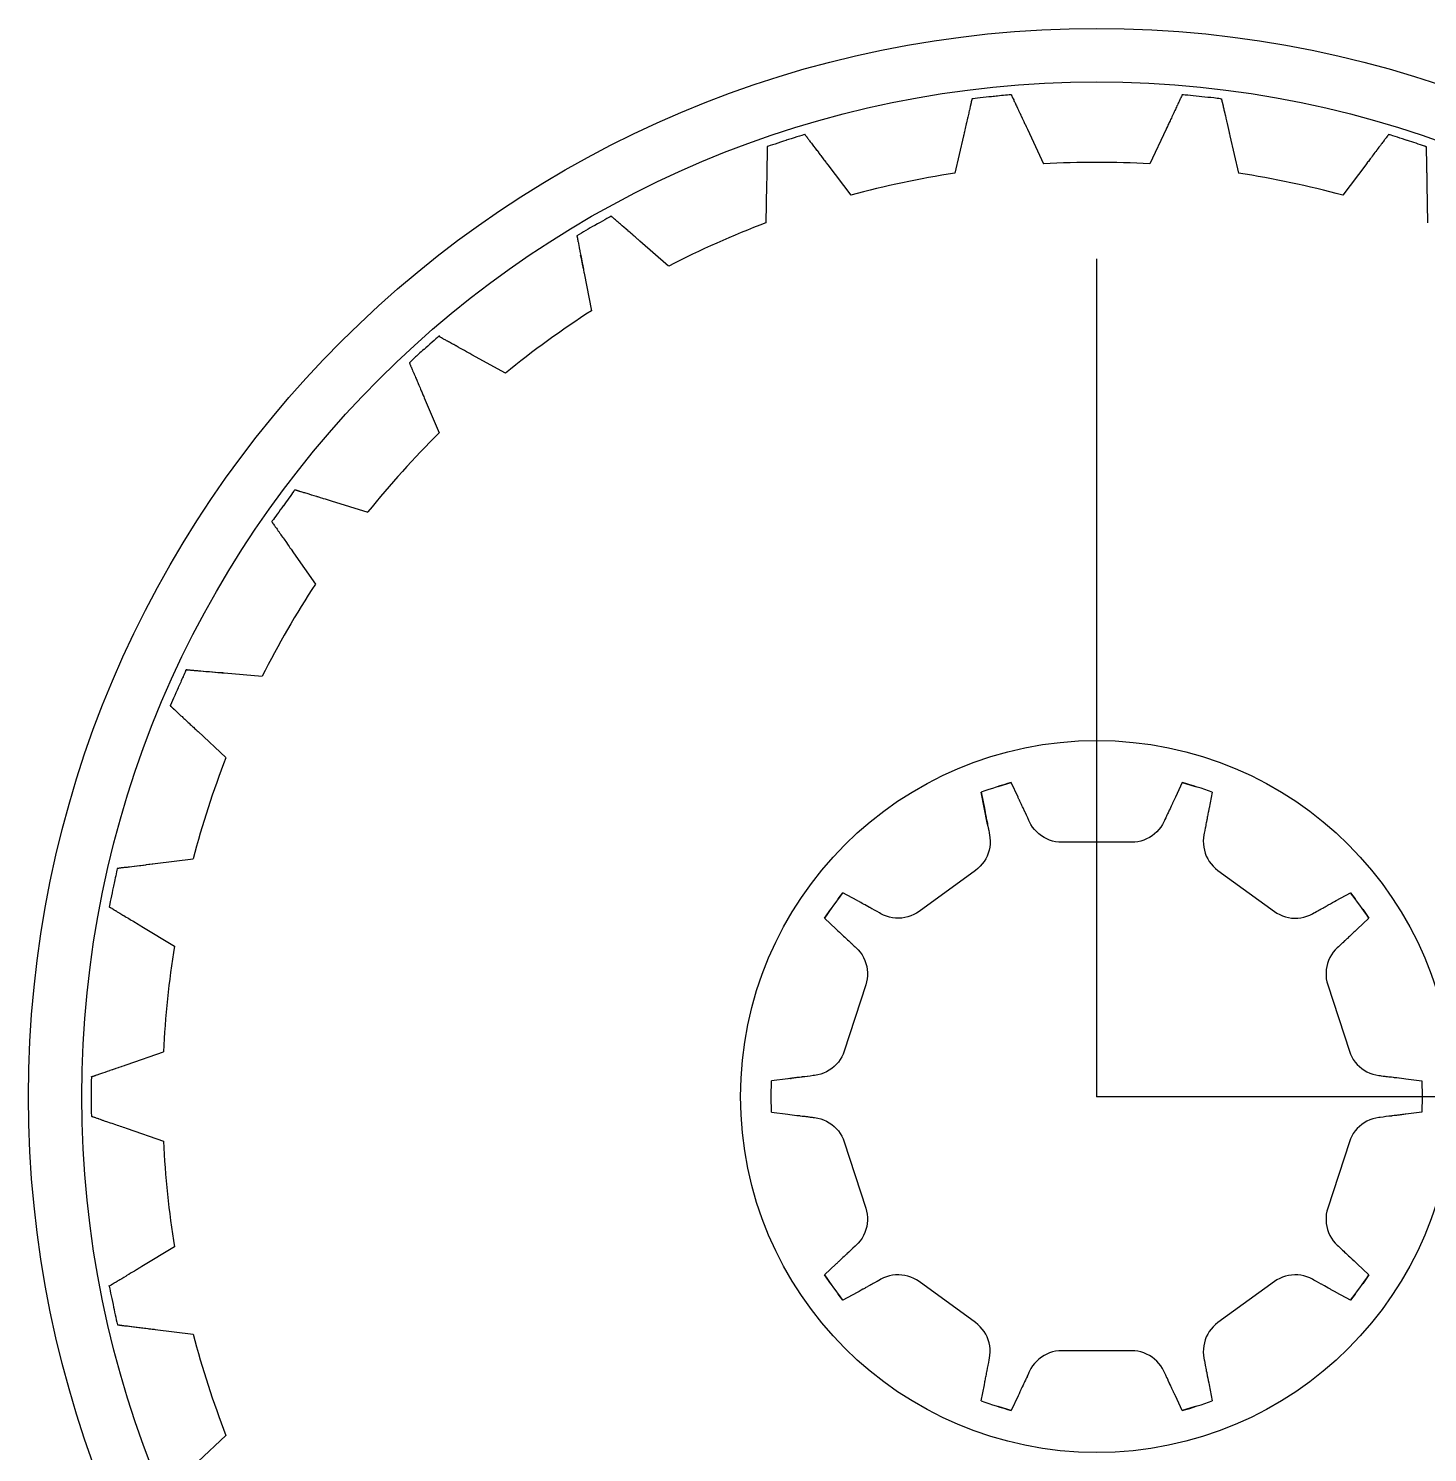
# Model space of a CAD drawing. Header units: millimetres. Extents: x -15 to 15, y -15 to 15.
# Drawn here: x -15 to 4.64, y -5 to 15 of the extents above; entities that cross this region are included whole.
import ezdxf

# ---------------------------------------------------------------- set-up
doc = ezdxf.new("R2010")
doc.units = ezdxf.units.MM
doc.header["$PDSIZE"] = -1

msp = doc.modelspace()

# ---------------------------------------------------------------- linework, layer by layer
at = {"color": 7, "linetype": 'Continuous', "lineweight": 25}
for p, q in [((1.739, 14.012), (1.751, 14.011)), ((-1.806, 13.776), (-1.806, 13.776)), ((4.616, 13.344), (4.626, 13.341)), ((-11.258, 8.522), (-11.265, 8.514)), ((-12.789, 5.984), (-12.784, 5.995)), ((-12.27, 5.95), (-12.294, 5.952)), ((-1.382, 4.355), (-1.2, 4.41)), ((1.2, 4.41), (1.382, 4.355)), ((-1.533, 3.819), (-1.621, 4.273)), ((-3.63, 2.774), (-3.563, 2.862)), ((3.563, 2.862), (3.63, 2.774)), ((-3.823, 2.504), (-3.735, 2.632)), ((3.735, 2.632), (3.823, 2.504)), ((-4.299, 0.254), (-4.29, 0.255)), ((-14.093, -0.286), (-14.09, -0.286)), ((-3.735, -2.632), (-3.823, -2.504)), ((3.823, -2.504), (3.735, -2.632)), ((-3.563, -2.862), (-3.63, -2.774)), ((3.63, -2.774), (3.563, -2.862)), ((-1.2, -4.41), (-1.382, -4.355)), ((1.382, -4.355), (1.2, -4.41))]:
    msp.add_line(p, q, dxfattribs=at)
at = {"color": 7, "linetype": 'Continuous'}
for q in [(0, 11.765), (5.882, 0)]:
    msp.add_line((0, 0), q, dxfattribs=at)
at = {"color": 7, "linetype": 'Continuous', "lineweight": 25, "flags": 128}
for points in [[(-1.751, 14.011), (-1.751, 14.011), (-1.752, 14.009), (-1.752, 14.009), (-1.753, 14.005), (-1.753, 14.004), (-1.754, 13.998), (-1.755, 13.995), (-1.757, 13.988), (-1.757, 13.984), (-1.758, 13.983), (-1.761, 13.97), (-1.761, 13.967), (-1.765, 13.953), (-1.766, 13.948), (-1.769, 13.934), (-1.771, 13.926), (-1.774, 13.912), (-1.775, 13.909), (-1.777, 13.901), (-1.781, 13.883), (-1.783, 13.873), (-1.788, 13.854), (-1.79, 13.843), (-1.795, 13.823), (-1.798, 13.81), (-1.802, 13.791), (-1.806, 13.775), (-1.811, 13.754), (-1.814, 13.739), (-1.819, 13.716), (-1.823, 13.7), (-1.828, 13.677), (-1.832, 13.66), (-1.838, 13.637), (-1.842, 13.619), (-1.848, 13.594), (-1.852, 13.577), (-1.858, 13.55), (-1.861, 13.534), (-1.868, 13.507), (-1.871, 13.491), (-1.992, 12.968)], [(-1.2, 14.069), (-1.2, 14.069), (-1.2, 14.069), (-1.199, 14.067), (-1.199, 14.067), (-1.198, 14.065), (-1.197, 14.062), (-1.195, 14.059), (-1.193, 14.054), (-1.191, 14.05), (-1.188, 14.042), (-1.186, 14.039), (-1.181, 14.028), (-1.18, 14.025), (-1.175, 14.015), (-1.173, 14.011), (-1.166, 13.997), (-1.163, 13.99), (-1.157, 13.976), (-1.152, 13.967), (-1.146, 13.954), (-1.14, 13.941), (-1.134, 13.928), (-1.127, 13.912), (-1.113, 13.883), (-1.099, 13.852), (-1.098, 13.85), (-1.083, 13.819), (-1.082, 13.816), (-1.067, 13.784), (-1.065, 13.78), (-1.061, 13.771), (-1.048, 13.742), (-1.043, 13.733), (-1.03, 13.704), (-1.025, 13.695), (-1.012, 13.665), (-1.007, 13.655), (-0.993, 13.625), (-0.988, 13.614), (-0.974, 13.585), (-0.748, 13.099)], [(1.2, 14.069), (1.2, 14.069), (1.199, 14.068), (1.199, 14.067), (1.197, 14.063), (1.197, 14.062), (1.194, 14.057), (1.193, 14.054), (1.19, 14.047), (1.189, 14.044), (1.188, 14.043), (1.182, 14.031), (1.181, 14.028), (1.175, 14.015), (1.173, 14.01), (1.167, 13.997), (1.163, 13.99), (1.157, 13.976), (1.156, 13.974), (1.152, 13.967), (1.144, 13.949), (1.14, 13.941), (1.132, 13.923), (1.127, 13.913), (1.119, 13.894), (1.113, 13.882), (1.105, 13.864), (1.098, 13.85), (1.089, 13.83), (1.082, 13.815), (1.072, 13.795), (1.065, 13.78), (1.055, 13.758), (1.048, 13.742), (1.038, 13.721), (1.03, 13.704), (1.019, 13.681), (1.012, 13.665), (1, 13.64), (0.993, 13.625), (0.981, 13.6), (0.974, 13.585), (0.748, 13.099)], [(1.751, 14.011), (1.751, 14.011), (1.751, 14.011), (1.752, 14.009), (1.752, 14.009), (1.752, 14.006), (1.753, 14.004), (1.754, 14), (1.755, 13.995), (1.756, 13.991), (1.758, 13.983), (1.759, 13.979), (1.761, 13.967), (1.762, 13.964), (1.765, 13.953), (1.766, 13.948), (1.769, 13.934), (1.771, 13.926), (1.774, 13.912), (1.777, 13.901), (1.78, 13.887), (1.783, 13.873), (1.786, 13.859), (1.79, 13.843), (1.797, 13.811), (1.805, 13.778), (1.806, 13.776), (1.813, 13.742), (1.814, 13.739), (1.822, 13.704), (1.823, 13.7), (1.825, 13.69), (1.832, 13.66), (1.835, 13.65), (1.842, 13.619), (1.844, 13.609), (1.852, 13.577), (1.854, 13.566), (1.861, 13.534), (1.864, 13.522), (1.871, 13.491), (1.992, 12.968)], [(-4.099, 13.512), (-4.099, 13.512), (-4.099, 13.512), (-4.098, 13.51), (-4.097, 13.51), (-4.096, 13.508), (-4.094, 13.506), (-4.092, 13.503), (-4.089, 13.499), (-4.086, 13.495), (-4.081, 13.489), (-4.079, 13.486), (-4.072, 13.476), (-4.07, 13.473), (-4.063, 13.464), (-4.06, 13.461), (-4.051, 13.449), (-4.046, 13.442), (-4.037, 13.431), (-4.031, 13.422), (-4.022, 13.41), (-4.014, 13.399), (-4.005, 13.388), (-3.995, 13.374), (-3.976, 13.348), (-3.955, 13.321), (-3.953, 13.319), (-3.933, 13.292), (-3.931, 13.289), (-3.909, 13.261), (-3.907, 13.257), (-3.901, 13.249), (-3.882, 13.224), (-3.876, 13.216), (-3.857, 13.19), (-3.85, 13.182), (-3.831, 13.156), (-3.824, 13.147), (-3.804, 13.121), (-3.797, 13.111), (-3.778, 13.086), (-3.455, 12.657)], [(4.099, 13.512), (4.099, 13.512), (4.098, 13.511), (4.098, 13.51), (4.095, 13.507), (4.094, 13.506), (4.091, 13.501), (4.089, 13.499), (4.085, 13.493), (4.083, 13.49), (4.081, 13.489), (4.074, 13.479), (4.072, 13.476), (4.063, 13.465), (4.06, 13.46), (4.051, 13.449), (4.046, 13.442), (4.038, 13.431), (4.036, 13.428), (4.031, 13.422), (4.02, 13.407), (4.014, 13.399), (4.002, 13.383), (3.995, 13.374), (3.983, 13.358), (3.975, 13.348), (3.963, 13.332), (3.953, 13.319), (3.94, 13.302), (3.931, 13.289), (3.917, 13.27), (3.907, 13.257), (3.892, 13.238), (3.882, 13.224), (3.868, 13.205), (3.857, 13.19), (3.841, 13.17), (3.831, 13.156), (3.814, 13.134), (3.804, 13.121), (3.787, 13.099), (3.778, 13.086), (3.455, 12.657)], [(-4.626, 13.341), (-4.626, 13.341), (-4.626, 13.339), (-4.626, 13.339), (-4.626, 13.335), (-4.626, 13.333), (-4.626, 13.327), (-4.626, 13.324), (-4.627, 13.317), (-4.627, 13.313), (-4.627, 13.312), (-4.627, 13.299), (-4.627, 13.296), (-4.627, 13.282), (-4.627, 13.276), (-4.627, 13.261), (-4.628, 13.254), (-4.628, 13.239), (-4.628, 13.236), (-4.628, 13.228), (-4.628, 13.209), (-4.629, 13.2), (-4.629, 13.18), (-4.629, 13.168), (-4.629, 13.148), (-4.63, 13.135), (-4.63, 13.115), (-4.63, 13.099), (-4.631, 13.077), (-4.631, 13.061), (-4.631, 13.038), (-4.632, 13.021), (-4.632, 12.998), (-4.632, 12.98), (-4.633, 12.957), (-4.633, 12.938), (-4.634, 12.912), (-4.634, 12.895), (-4.634, 12.868), (-4.635, 12.851), (-4.635, 12.823), (-4.635, 12.807), (-4.645, 12.27)], [(4.626, 13.341), (4.626, 13.341), (4.626, 13.341), (4.626, 13.339), (4.626, 13.338), (4.626, 13.336), (4.626, 13.333), (4.626, 13.329), (4.626, 13.324), (4.626, 13.32), (4.627, 13.312), (4.627, 13.308), (4.627, 13.296), (4.627, 13.292), (4.627, 13.281), (4.627, 13.276), (4.627, 13.261), (4.628, 13.254), (4.628, 13.239), (4.628, 13.228), (4.628, 13.213), (4.629, 13.2), (4.629, 13.185), (4.629, 13.168), (4.63, 13.136), (4.63, 13.102), (4.63, 13.099), (4.631, 13.065), (4.631, 13.061), (4.632, 13.026), (4.632, 13.022), (4.632, 13.012), (4.632, 12.98), (4.633, 12.97), (4.633, 12.938), (4.633, 12.928), (4.634, 12.895), (4.634, 12.884), (4.635, 12.851), (4.635, 12.839), (4.635, 12.807), (4.645, 12.27)], [(-6.011, 11.662), (-6.416, 12.014), (-6.44, 12.035), (-6.449, 12.043), (-6.474, 12.065), (-6.482, 12.072), (-6.507, 12.094), (-6.515, 12.1), (-6.539, 12.122), (-6.547, 12.128), (-6.57, 12.149), (-6.578, 12.155), (-6.581, 12.158), (-6.608, 12.181), (-6.61, 12.184), (-6.636, 12.206), (-6.638, 12.208), (-6.664, 12.23), (-6.688, 12.251), (-6.701, 12.262), (-6.712, 12.272), (-6.722, 12.281), (-6.734, 12.291), (-6.742, 12.298), (-6.753, 12.307), (-6.759, 12.312), (-6.77, 12.322), (-6.774, 12.325), (-6.782, 12.333), (-6.785, 12.335), (-6.794, 12.343), (-6.797, 12.345), (-6.803, 12.351), (-6.806, 12.354), (-6.81, 12.357), (-6.813, 12.36), (-6.815, 12.361), (-6.817, 12.363), (-6.817, 12.363), (-6.819, 12.364), (-6.819, 12.365), (-6.819, 12.365)], [(-7.299, 12.087), (-7.299, 12.087), (-7.298, 12.086), (-7.298, 12.085), (-7.298, 12.081), (-7.297, 12.08), (-7.296, 12.074), (-7.296, 12.071), (-7.294, 12.064), (-7.293, 12.061), (-7.293, 12.059), (-7.291, 12.046), (-7.29, 12.043), (-7.287, 12.029), (-7.286, 12.024), (-7.284, 12.01), (-7.282, 12.002), (-7.279, 11.987), (-7.279, 11.984), (-7.277, 11.977), (-7.274, 11.958), (-7.272, 11.949), (-7.268, 11.929), (-7.266, 11.918), (-7.262, 11.898), (-7.259, 11.885), (-7.256, 11.866), (-7.253, 11.85), (-7.248, 11.829), (-7.245, 11.813), (-7.241, 11.79), (-7.238, 11.774), (-7.233, 11.751), (-7.23, 11.734), (-7.225, 11.71), (-7.222, 11.692), (-7.217, 11.667), (-7.214, 11.65), (-7.208, 11.623), (-7.205, 11.607), (-7.2, 11.579), (-7.197, 11.563), (-7.094, 11.036)], [(-8.304, 10.158), (-8.773, 10.418), (-8.801, 10.433), (-8.812, 10.439), (-8.841, 10.455), (-8.85, 10.46), (-8.879, 10.476), (-8.888, 10.481), (-8.916, 10.497), (-8.925, 10.502), (-8.952, 10.517), (-8.961, 10.522), (-8.965, 10.524), (-8.996, 10.541), (-8.999, 10.543), (-9.029, 10.56), (-9.031, 10.561), (-9.061, 10.577), (-9.089, 10.593), (-9.104, 10.601), (-9.117, 10.608), (-9.129, 10.615), (-9.142, 10.622), (-9.151, 10.627), (-9.164, 10.634), (-9.171, 10.638), (-9.184, 10.645), (-9.188, 10.648), (-9.198, 10.653), (-9.201, 10.655), (-9.211, 10.661), (-9.215, 10.663), (-9.222, 10.667), (-9.226, 10.669), (-9.231, 10.671), (-9.234, 10.673), (-9.236, 10.674), (-9.238, 10.676), (-9.239, 10.676), (-9.24, 10.677), (-9.24, 10.677), (-9.24, 10.677)], [(-9.652, 10.306), (-9.652, 10.306), (-9.652, 10.304), (-9.652, 10.304), (-9.65, 10.3), (-9.649, 10.299), (-9.647, 10.293), (-9.646, 10.29), (-9.643, 10.284), (-9.642, 10.281), (-9.641, 10.279), (-9.636, 10.267), (-9.635, 10.264), (-9.629, 10.251), (-9.627, 10.246), (-9.621, 10.233), (-9.618, 10.226), (-9.612, 10.212), (-9.611, 10.209), (-9.608, 10.202), (-9.601, 10.184), (-9.597, 10.176), (-9.589, 10.157), (-9.585, 10.147), (-9.577, 10.128), (-9.572, 10.116), (-9.564, 10.098), (-9.558, 10.083), (-9.549, 10.063), (-9.543, 10.048), (-9.534, 10.027), (-9.528, 10.012), (-9.518, 9.99), (-9.511, 9.974), (-9.502, 9.952), (-9.495, 9.935), (-9.485, 9.911), (-9.478, 9.895), (-9.468, 9.87), (-9.461, 9.855), (-9.45, 9.829), (-9.444, 9.814), (-9.234, 9.32)], [(-11.258, 8.522), (-11.258, 8.522), (-11.258, 8.522), (-11.256, 8.522), (-11.256, 8.521), (-11.254, 8.521), (-11.251, 8.52), (-11.247, 8.519), (-11.242, 8.517), (-11.238, 8.516), (-11.23, 8.514), (-11.227, 8.513), (-11.215, 8.509), (-11.212, 8.508), (-11.201, 8.505), (-11.197, 8.503), (-11.182, 8.499), (-11.175, 8.497), (-11.161, 8.492), (-11.15, 8.489), (-11.136, 8.485), (-11.123, 8.481), (-11.109, 8.477), (-11.093, 8.472), (-11.062, 8.462), (-11.03, 8.452), (-11.027, 8.452), (-10.994, 8.442), (-10.991, 8.44), (-10.957, 8.43), (-10.953, 8.429), (-10.943, 8.426), (-10.914, 8.417), (-10.904, 8.414), (-10.873, 8.404), (-10.863, 8.401), (-10.832, 8.392), (-10.821, 8.389), (-10.79, 8.379), (-10.778, 8.375), (-10.748, 8.366), (-10.234, 8.209)], [(-11.584, 8.074), (-11.584, 8.074), (-11.583, 8.072), (-11.583, 8.072), (-11.581, 8.069), (-11.58, 8.068), (-11.576, 8.063), (-11.575, 8.06), (-11.57, 8.054), (-11.568, 8.051), (-11.567, 8.05), (-11.56, 8.039), (-11.558, 8.037), (-11.55, 8.025), (-11.547, 8.021), (-11.539, 8.009), (-11.534, 8.002), (-11.526, 7.99), (-11.524, 7.988), (-11.519, 7.981), (-11.508, 7.966), (-11.503, 7.958), (-11.492, 7.942), (-11.485, 7.933), (-11.474, 7.916), (-11.466, 7.905), (-11.455, 7.889), (-11.445, 7.876), (-11.433, 7.858), (-11.424, 7.845), (-11.411, 7.826), (-11.401, 7.812), (-11.387, 7.793), (-11.377, 7.779), (-11.364, 7.759), (-11.353, 7.744), (-11.338, 7.723), (-11.328, 7.708), (-11.313, 7.686), (-11.303, 7.673), (-11.287, 7.65), (-11.278, 7.636), (-10.97, 7.197)], [(-12.784, 5.995), (-12.784, 5.995), (-12.784, 5.995), (-12.782, 5.995), (-12.782, 5.995), (-12.779, 5.995), (-12.776, 5.995), (-12.773, 5.994), (-12.767, 5.994), (-12.763, 5.993), (-12.755, 5.993), (-12.751, 5.992), (-12.739, 5.991), (-12.736, 5.991), (-12.725, 5.99), (-12.72, 5.99), (-12.705, 5.988), (-12.697, 5.988), (-12.682, 5.986), (-12.672, 5.985), (-12.657, 5.984), (-12.643, 5.983), (-12.629, 5.982), (-12.612, 5.98), (-12.58, 5.977), (-12.546, 5.974), (-12.543, 5.974), (-12.509, 5.971), (-12.506, 5.971), (-12.471, 5.968), (-12.466, 5.967), (-12.456, 5.967), (-12.425, 5.964), (-12.415, 5.963), (-12.383, 5.96), (-12.373, 5.959), (-12.34, 5.956), (-12.329, 5.955), (-12.296, 5.953), (-12.284, 5.951), (-12.252, 5.949), (-11.718, 5.902)], [(-13.01, 5.489), (-13.01, 5.489), (-13.008, 5.488), (-13.008, 5.487), (-13.005, 5.485), (-13.004, 5.484), (-13, 5.48), (-12.997, 5.477), (-12.992, 5.473), (-12.99, 5.47), (-12.988, 5.469), (-12.979, 5.46), (-12.977, 5.458), (-12.966, 5.448), (-12.962, 5.445), (-12.952, 5.435), (-12.946, 5.429), (-12.935, 5.419), (-12.933, 5.417), (-12.927, 5.412), (-12.913, 5.399), (-12.906, 5.393), (-12.892, 5.379), (-12.884, 5.371), (-12.869, 5.357), (-12.859, 5.348), (-12.844, 5.335), (-12.833, 5.324), (-12.817, 5.309), (-12.805, 5.298), (-12.788, 5.282), (-12.776, 5.271), (-12.759, 5.255), (-12.746, 5.243), (-12.729, 5.227), (-12.715, 5.214), (-12.696, 5.197), (-12.683, 5.185), (-12.664, 5.166), (-12.651, 5.155), (-12.631, 5.136), (-12.619, 5.125), (-12.227, 4.759)], [(1.2, 4.41), (1.104, 4.204), (1.091, 4.177), (1.078, 4.148), (1.064, 4.119), (1.064, 4.117), (1.05, 4.087), (1.049, 4.085), (1.045, 4.076), (1.034, 4.054), (1.029, 4.042), (1.018, 4.02), (1.012, 4.007), (1.002, 3.985), (0.995, 3.971), (0.986, 3.95), (0.979, 3.935), (0.975, 3.927), (0.969, 3.914), (0.958, 3.89), (0.952, 3.878), (0.943, 3.859), (0.923, 3.82), (0.9, 3.783), (0.873, 3.749), (0.843, 3.716), (0.811, 3.687), (0.777, 3.66), (0.74, 3.637), (0.701, 3.617), (0.661, 3.6), (0.619, 3.587), (0.577, 3.578), (0.534, 3.572), (0.49, 3.57), (-0.49, 3.57), (-0.534, 3.572), (-0.577, 3.578), (-0.619, 3.587), (-0.661, 3.6), (-0.701, 3.617), (-0.74, 3.637), (-0.777, 3.66), (-0.811, 3.687), (-0.843, 3.716), (-0.873, 3.749), (-0.9, 3.783), (-0.923, 3.82), (-0.943, 3.859), (-0.952, 3.878), (-0.969, 3.914), (-0.986, 3.95), (-0.987, 3.952), (-1.002, 3.986), (-1.003, 3.988), (-1.018, 4.02), (-1.02, 4.023), (-1.024, 4.032), (-1.034, 4.054), (-1.04, 4.067), (-1.05, 4.087), (-1.056, 4.1), (-1.064, 4.119), (-1.07, 4.131), (-1.078, 4.149), (-1.084, 4.16), (-1.088, 4.17), (-1.092, 4.177), (-1.101, 4.197), (-1.104, 4.204), (-1.2, 4.41)], [(-1.621, 4.273), (-1.578, 4.05), (-1.572, 4.02), (-1.566, 3.989), (-1.56, 3.958), (-1.56, 3.956), (-1.553, 3.924), (-1.553, 3.922), (-1.551, 3.912), (-1.546, 3.888), (-1.544, 3.875), (-1.539, 3.851), (-1.536, 3.837), (-1.532, 3.813), (-1.529, 3.798), (-1.524, 3.775), (-1.521, 3.758), (-1.52, 3.75), (-1.517, 3.736), (-1.512, 3.71), (-1.509, 3.697), (-1.505, 3.676), (-1.499, 3.633), (-1.496, 3.589), (-1.497, 3.546), (-1.502, 3.502), (-1.511, 3.46), (-1.523, 3.418), (-1.539, 3.377), (-1.559, 3.338), (-1.581, 3.301), (-1.607, 3.266), (-1.636, 3.233), (-1.668, 3.203), (-1.702, 3.176), (-2.495, 2.6), (-2.531, 2.576), (-2.569, 2.555), (-2.609, 2.538), (-2.651, 2.524), (-2.693, 2.514), (-2.736, 2.507), (-2.78, 2.505), (-2.824, 2.506), (-2.867, 2.511), (-2.91, 2.52), (-2.951, 2.532), (-2.992, 2.548), (-3.031, 2.567), (-3.049, 2.578), (-3.084, 2.597), (-3.119, 2.616), (-3.121, 2.617), (-3.153, 2.635), (-3.156, 2.637), (-3.187, 2.654), (-3.19, 2.656), (-3.199, 2.66), (-3.22, 2.672), (-3.232, 2.679), (-3.251, 2.69), (-3.264, 2.696), (-3.282, 2.706), (-3.294, 2.713), (-3.311, 2.723), (-3.322, 2.729), (-3.331, 2.734), (-3.338, 2.738), (-3.357, 2.748), (-3.364, 2.752), (-3.563, 2.862)], [(1.621, 4.273), (1.578, 4.05), (1.576, 4.042), (1.572, 4.021), (1.571, 4.013), (1.569, 4.003), (1.566, 3.99), (1.562, 3.971), (1.56, 3.958), (1.556, 3.937), (1.553, 3.923), (1.549, 3.902), (1.546, 3.888), (1.542, 3.864), (1.54, 3.854), (1.539, 3.851), (1.532, 3.816), (1.532, 3.813), (1.525, 3.777), (1.524, 3.775), (1.517, 3.736), (1.509, 3.697), (1.505, 3.676), (1.499, 3.633), (1.496, 3.589), (1.497, 3.546), (1.502, 3.502), (1.511, 3.46), (1.523, 3.418), (1.539, 3.377), (1.559, 3.338), (1.581, 3.301), (1.607, 3.266), (1.636, 3.233), (1.668, 3.203), (1.702, 3.176), (2.495, 2.6), (2.531, 2.576), (2.569, 2.555), (2.609, 2.538), (2.651, 2.524), (2.693, 2.514), (2.736, 2.507), (2.78, 2.505), (2.824, 2.506), (2.867, 2.511), (2.91, 2.52), (2.951, 2.532), (2.992, 2.548), (3.031, 2.567), (3.049, 2.578), (3.061, 2.584), (3.084, 2.597), (3.097, 2.604), (3.104, 2.608), (3.119, 2.616), (3.139, 2.628), (3.153, 2.635), (3.174, 2.647), (3.187, 2.654), (3.208, 2.665), (3.22, 2.672), (3.241, 2.684), (3.25, 2.689), (3.252, 2.69), (3.281, 2.706), (3.282, 2.707), (3.311, 2.723), (3.338, 2.737), (3.364, 2.752), (3.563, 2.862)], [(-13.751, 3.206), (-13.751, 3.206), (-13.751, 3.206), (-13.749, 3.207), (-13.749, 3.207), (-13.747, 3.207), (-13.744, 3.207), (-13.74, 3.208), (-13.735, 3.208), (-13.731, 3.209), (-13.722, 3.21), (-13.718, 3.21), (-13.706, 3.212), (-13.703, 3.212), (-13.692, 3.214), (-13.687, 3.214), (-13.672, 3.216), (-13.665, 3.217), (-13.65, 3.219), (-13.639, 3.22), (-13.625, 3.222), (-13.611, 3.223), (-13.597, 3.225), (-13.58, 3.227), (-13.548, 3.231), (-13.514, 3.235), (-13.511, 3.236), (-13.477, 3.24), (-13.474, 3.24), (-13.439, 3.245), (-13.434, 3.245), (-13.424, 3.246), (-13.394, 3.25), (-13.384, 3.251), (-13.352, 3.255), (-13.341, 3.257), (-13.309, 3.261), (-13.298, 3.262), (-13.265, 3.266), (-13.253, 3.267), (-13.221, 3.271), (-12.689, 3.337)], [(-13.866, 2.664), (-13.866, 2.664), (-13.865, 2.663), (-13.865, 2.663), (-13.861, 2.661), (-13.86, 2.66), (-13.855, 2.657), (-13.852, 2.655), (-13.846, 2.652), (-13.843, 2.65), (-13.842, 2.649), (-13.831, 2.643), (-13.828, 2.641), (-13.816, 2.634), (-13.811, 2.631), (-13.799, 2.623), (-13.792, 2.619), (-13.779, 2.612), (-13.777, 2.61), (-13.77, 2.606), (-13.753, 2.596), (-13.745, 2.591), (-13.728, 2.581), (-13.719, 2.575), (-13.701, 2.565), (-13.69, 2.558), (-13.673, 2.548), (-13.659, 2.54), (-13.641, 2.528), (-13.627, 2.52), (-13.607, 2.508), (-13.593, 2.5), (-13.572, 2.487), (-13.558, 2.478), (-13.537, 2.466), (-13.521, 2.457), (-13.499, 2.443), (-13.484, 2.434), (-13.461, 2.42), (-13.447, 2.412), (-13.423, 2.397), (-13.409, 2.389), (-12.949, 2.113)], [(-3.823, 2.504), (-3.657, 2.349), (-3.635, 2.329), (-3.612, 2.307), (-3.588, 2.285), (-3.587, 2.284), (-3.563, 2.261), (-3.561, 2.26), (-3.554, 2.253), (-3.536, 2.236), (-3.526, 2.227), (-3.509, 2.211), (-3.498, 2.201), (-3.481, 2.185), (-3.469, 2.174), (-3.452, 2.158), (-3.44, 2.147), (-3.434, 2.141), (-3.423, 2.131), (-3.404, 2.113), (-3.394, 2.104), (-3.378, 2.089), (-3.348, 2.058), (-3.32, 2.025), (-3.295, 1.989), (-3.274, 1.951), (-3.256, 1.911), (-3.241, 1.87), (-3.23, 1.828), (-3.223, 1.785), (-3.22, 1.741), (-3.22, 1.697), (-3.224, 1.654), (-3.232, 1.611), (-3.244, 1.569), (-3.547, 0.637), (-3.562, 0.596), (-3.581, 0.557), (-3.603, 0.519), (-3.628, 0.484), (-3.657, 0.451), (-3.688, 0.42), (-3.721, 0.392), (-3.757, 0.368), (-3.795, 0.346), (-3.835, 0.328), (-3.876, 0.314), (-3.918, 0.303), (-3.961, 0.295), (-3.982, 0.293), (-4.022, 0.288), (-4.061, 0.283), (-4.064, 0.283), (-4.1, 0.278), (-4.103, 0.278), (-4.138, 0.274), (-4.142, 0.273), (-4.152, 0.272), (-4.175, 0.269), (-4.189, 0.267), (-4.211, 0.265), (-4.225, 0.263), (-4.246, 0.261), (-4.259, 0.259), (-4.279, 0.256), (-4.292, 0.255), (-4.302, 0.254), (-4.31, 0.253), (-4.332, 0.25), (-4.339, 0.249), (-4.565, 0.221)], [(3.823, 2.504), (3.657, 2.349), (3.651, 2.344), (3.635, 2.329), (3.629, 2.323), (3.622, 2.316), (3.612, 2.308), (3.598, 2.294), (3.588, 2.285), (3.573, 2.271), (3.563, 2.261), (3.547, 2.246), (3.536, 2.236), (3.519, 2.22), (3.511, 2.213), (3.509, 2.211), (3.483, 2.187), (3.481, 2.185), (3.454, 2.16), (3.452, 2.158), (3.424, 2.132), (3.394, 2.104), (3.378, 2.089), (3.348, 2.058), (3.32, 2.025), (3.295, 1.989), (3.274, 1.951), (3.256, 1.911), (3.241, 1.87), (3.23, 1.828), (3.223, 1.785), (3.22, 1.741), (3.22, 1.697), (3.224, 1.654), (3.232, 1.611), (3.244, 1.569), (3.547, 0.637), (3.562, 0.596), (3.581, 0.557), (3.603, 0.519), (3.628, 0.484), (3.657, 0.451), (3.688, 0.42), (3.721, 0.392), (3.757, 0.368), (3.795, 0.346), (3.835, 0.328), (3.876, 0.314), (3.918, 0.303), (3.961, 0.295), (3.982, 0.293), (3.996, 0.291), (4.022, 0.288), (4.036, 0.286), (4.045, 0.285), (4.061, 0.283), (4.084, 0.28), (4.1, 0.278), (4.123, 0.276), (4.138, 0.274), (4.162, 0.271), (4.175, 0.269), (4.2, 0.266), (4.21, 0.265), (4.212, 0.265), (4.244, 0.261), (4.246, 0.26), (4.279, 0.256), (4.31, 0.253), (4.339, 0.249), (4.565, 0.221)], [(-14.117, 0.277), (-14.117, 0.277), (-14.117, 0.277), (-14.115, 0.278), (-14.115, 0.278), (-14.113, 0.279), (-14.11, 0.28), (-14.107, 0.281), (-14.102, 0.283), (-14.098, 0.284), (-14.09, 0.287), (-14.086, 0.288), (-14.075, 0.292), (-14.071, 0.293), (-14.061, 0.297), (-14.056, 0.298), (-14.042, 0.303), (-14.035, 0.306), (-14.021, 0.31), (-14.011, 0.314), (-13.997, 0.319), (-13.984, 0.323), (-13.97, 0.328), (-13.954, 0.333), (-13.924, 0.344), (-13.891, 0.355), (-13.889, 0.356), (-13.857, 0.367), (-13.853, 0.368), (-13.82, 0.38), (-13.816, 0.381), (-13.806, 0.384), (-13.777, 0.394), (-13.767, 0.398), (-13.737, 0.408), (-13.727, 0.412), (-13.696, 0.422), (-13.685, 0.426), (-13.654, 0.437), (-13.643, 0.441), (-13.613, 0.451), (-13.105, 0.626)], [(-4.565, -0.221), (-4.57, 0), (-4.565, 0.221)], [(4.565, 0.221), (4.57, 0), (4.565, -0.221)], [(-14.117, -0.277), (-14.117, -0.277), (-14.116, -0.278), (-14.115, -0.278), (-14.112, -0.279), (-14.11, -0.28), (-14.105, -0.282), (-14.102, -0.283), (-14.095, -0.285), (-14.092, -0.286), (-14.09, -0.287), (-14.078, -0.291), (-14.075, -0.292), (-14.061, -0.296), (-14.056, -0.298), (-14.042, -0.303), (-14.035, -0.306), (-14.021, -0.31), (-14.018, -0.311), (-14.011, -0.314), (-13.993, -0.32), (-13.984, -0.323), (-13.965, -0.33), (-13.954, -0.333), (-13.935, -0.34), (-13.923, -0.344), (-13.904, -0.351), (-13.889, -0.356), (-13.868, -0.363), (-13.853, -0.368), (-13.831, -0.376), (-13.815, -0.381), (-13.793, -0.389), (-13.777, -0.394), (-13.754, -0.402), (-13.737, -0.408), (-13.712, -0.417), (-13.696, -0.422), (-13.67, -0.431), (-13.654, -0.437), (-13.628, -0.446), (-13.613, -0.451), (-13.105, -0.626)], [(-4.565, -0.221), (-4.339, -0.249), (-4.309, -0.253), (-4.278, -0.257), (-4.246, -0.26), (-4.244, -0.261), (-4.212, -0.265), (-4.21, -0.265), (-4.2, -0.266), (-4.175, -0.269), (-4.162, -0.271), (-4.138, -0.274), (-4.123, -0.276), (-4.1, -0.278), (-4.084, -0.28), (-4.061, -0.283), (-4.045, -0.285), (-4.036, -0.286), (-4.022, -0.288), (-3.996, -0.291), (-3.982, -0.293), (-3.961, -0.295), (-3.918, -0.303), (-3.876, -0.314), (-3.835, -0.328), (-3.795, -0.346), (-3.757, -0.368), (-3.721, -0.392), (-3.688, -0.42), (-3.657, -0.451), (-3.628, -0.484), (-3.603, -0.519), (-3.581, -0.557), (-3.562, -0.596), (-3.547, -0.637), (-3.244, -1.569), (-3.232, -1.611), (-3.224, -1.654), (-3.22, -1.697), (-3.22, -1.741), (-3.223, -1.785), (-3.23, -1.828), (-3.241, -1.87), (-3.256, -1.911), (-3.274, -1.951), (-3.295, -1.989), (-3.32, -2.025), (-3.348, -2.058), (-3.378, -2.089), (-3.394, -2.104), (-3.423, -2.131), (-3.452, -2.158), (-3.454, -2.16), (-3.481, -2.185), (-3.483, -2.187), (-3.509, -2.211), (-3.511, -2.213), (-3.519, -2.22), (-3.536, -2.236), (-3.547, -2.246), (-3.563, -2.261), (-3.573, -2.271), (-3.588, -2.285), (-3.598, -2.294), (-3.612, -2.308), (-3.622, -2.316), (-3.629, -2.323), (-3.635, -2.329), (-3.651, -2.344), (-3.657, -2.349), (-3.823, -2.504)], [(4.565, -0.221), (4.339, -0.249), (4.332, -0.25), (4.31, -0.253), (4.302, -0.254), (4.292, -0.255), (4.279, -0.256), (4.259, -0.259), (4.246, -0.261), (4.225, -0.263), (4.211, -0.265), (4.189, -0.267), (4.175, -0.269), (4.152, -0.272), (4.142, -0.273), (4.138, -0.274), (4.103, -0.278), (4.1, -0.278), (4.064, -0.283), (4.061, -0.283), (4.023, -0.288), (3.982, -0.293), (3.961, -0.295), (3.918, -0.303), (3.876, -0.314), (3.835, -0.328), (3.795, -0.346), (3.757, -0.368), (3.721, -0.392), (3.688, -0.42), (3.657, -0.451), (3.628, -0.484), (3.603, -0.519), (3.581, -0.557), (3.562, -0.596), (3.547, -0.637), (3.244, -1.569), (3.232, -1.611), (3.224, -1.654), (3.22, -1.697), (3.22, -1.741), (3.223, -1.785), (3.23, -1.828), (3.241, -1.87), (3.256, -1.911), (3.274, -1.951), (3.295, -1.989), (3.32, -2.025), (3.348, -2.058), (3.378, -2.089), (3.394, -2.104), (3.404, -2.113), (3.423, -2.131), (3.434, -2.141), (3.44, -2.147), (3.452, -2.158), (3.469, -2.174), (3.481, -2.185), (3.498, -2.201), (3.509, -2.211), (3.526, -2.227), (3.536, -2.236), (3.554, -2.253), (3.561, -2.26), (3.563, -2.261), (3.587, -2.284), (3.588, -2.285), (3.613, -2.308), (3.636, -2.329), (3.657, -2.349), (3.823, -2.504)], [(-12.949, -2.113), (-13.409, -2.389), (-13.436, -2.406), (-13.447, -2.412), (-13.475, -2.429), (-13.484, -2.434), (-13.512, -2.451), (-13.521, -2.457), (-13.549, -2.473), (-13.558, -2.478), (-13.584, -2.495), (-13.593, -2.5), (-13.597, -2.502), (-13.627, -2.52), (-13.63, -2.522), (-13.659, -2.54), (-13.661, -2.541), (-13.691, -2.559), (-13.718, -2.575), (-13.733, -2.584), (-13.745, -2.591), (-13.757, -2.598), (-13.77, -2.606), (-13.779, -2.611), (-13.792, -2.619), (-13.798, -2.623), (-13.811, -2.631), (-13.815, -2.633), (-13.825, -2.639), (-13.828, -2.641), (-13.838, -2.647), (-13.841, -2.649), (-13.849, -2.653), (-13.852, -2.655), (-13.857, -2.658), (-13.86, -2.66), (-13.862, -2.662), (-13.864, -2.663), (-13.865, -2.663), (-13.866, -2.664), (-13.866, -2.664), (-13.866, -2.664)], [(-1.621, -4.273), (-1.578, -4.05), (-1.576, -4.042), (-1.572, -4.021), (-1.571, -4.013), (-1.569, -4.003), (-1.566, -3.99), (-1.562, -3.971), (-1.56, -3.958), (-1.556, -3.937), (-1.553, -3.923), (-1.549, -3.902), (-1.546, -3.888), (-1.542, -3.864), (-1.54, -3.854), (-1.539, -3.851), (-1.532, -3.816), (-1.532, -3.813), (-1.525, -3.777), (-1.524, -3.775), (-1.517, -3.737), (-1.509, -3.697), (-1.505, -3.676), (-1.499, -3.633), (-1.496, -3.589), (-1.497, -3.546), (-1.502, -3.502), (-1.511, -3.46), (-1.523, -3.418), (-1.539, -3.377), (-1.559, -3.338), (-1.581, -3.301), (-1.607, -3.266), (-1.636, -3.233), (-1.668, -3.203), (-1.702, -3.176), (-2.495, -2.6), (-2.531, -2.576), (-2.569, -2.555), (-2.609, -2.538), (-2.651, -2.524), (-2.693, -2.514), (-2.736, -2.507), (-2.78, -2.505), (-2.824, -2.506), (-2.867, -2.511), (-2.91, -2.52), (-2.951, -2.532), (-2.992, -2.548), (-3.031, -2.567), (-3.049, -2.578), (-3.061, -2.584), (-3.084, -2.597), (-3.097, -2.604), (-3.104, -2.608), (-3.119, -2.616), (-3.139, -2.628), (-3.153, -2.635), (-3.174, -2.647), (-3.187, -2.654), (-3.208, -2.665), (-3.22, -2.672), (-3.241, -2.684), (-3.25, -2.689), (-3.252, -2.69), (-3.281, -2.706), (-3.282, -2.707), (-3.31, -2.722), (-3.338, -2.737), (-3.364, -2.752), (-3.563, -2.862)], [(3.563, -2.862), (3.364, -2.752), (3.357, -2.748), (3.338, -2.738), (3.331, -2.734), (3.322, -2.729), (3.311, -2.723), (3.294, -2.713), (3.282, -2.706), (3.264, -2.696), (3.251, -2.69), (3.232, -2.679), (3.22, -2.672), (3.199, -2.66), (3.19, -2.656), (3.187, -2.654), (3.156, -2.637), (3.153, -2.635), (3.121, -2.617), (3.119, -2.616), (3.086, -2.598), (3.049, -2.578), (3.031, -2.567), (2.992, -2.548), (2.951, -2.532), (2.91, -2.52), (2.867, -2.511), (2.824, -2.506), (2.78, -2.505), (2.736, -2.507), (2.693, -2.514), (2.651, -2.524), (2.609, -2.538), (2.569, -2.555), (2.531, -2.576), (2.495, -2.6), (1.702, -3.176), (1.668, -3.203), (1.636, -3.233), (1.607, -3.266), (1.581, -3.301), (1.559, -3.338), (1.539, -3.377), (1.523, -3.418), (1.511, -3.46), (1.502, -3.502), (1.497, -3.546), (1.496, -3.589), (1.499, -3.633), (1.505, -3.676), (1.509, -3.697), (1.512, -3.71), (1.517, -3.736), (1.52, -3.75), (1.521, -3.758), (1.524, -3.775), (1.529, -3.798), (1.532, -3.813), (1.536, -3.837), (1.539, -3.851), (1.544, -3.875), (1.546, -3.888), (1.551, -3.912), (1.553, -3.922), (1.553, -3.924), (1.56, -3.956), (1.56, -3.958), (1.566, -3.99), (1.572, -4.021), (1.578, -4.05), (1.621, -4.273)], [(-13.751, -3.206), (-13.751, -3.206), (-13.75, -3.206), (-13.749, -3.207), (-13.745, -3.207), (-13.744, -3.207), (-13.738, -3.208), (-13.735, -3.208), (-13.728, -3.209), (-13.724, -3.21), (-13.722, -3.21), (-13.71, -3.211), (-13.706, -3.212), (-13.692, -3.213), (-13.687, -3.214), (-13.673, -3.216), (-13.665, -3.217), (-13.65, -3.219), (-13.647, -3.219), (-13.639, -3.22), (-13.62, -3.222), (-13.611, -3.223), (-13.591, -3.226), (-13.58, -3.227), (-13.56, -3.23), (-13.547, -3.231), (-13.527, -3.234), (-13.511, -3.236), (-13.49, -3.238), (-13.474, -3.24), (-13.451, -3.243), (-13.434, -3.245), (-13.411, -3.248), (-13.394, -3.25), (-13.37, -3.253), (-13.352, -3.255), (-13.326, -3.258), (-13.309, -3.261), (-13.282, -3.264), (-13.265, -3.266), (-13.237, -3.269), (-13.221, -3.271), (-12.689, -3.337)], [(1.2, -4.41), (1.104, -4.204), (1.101, -4.197), (1.092, -4.177), (1.088, -4.17), (1.084, -4.16), (1.078, -4.149), (1.07, -4.131), (1.064, -4.119), (1.056, -4.1), (1.05, -4.087), (1.04, -4.067), (1.034, -4.054), (1.024, -4.032), (1.02, -4.023), (1.018, -4.02), (1.003, -3.988), (1.002, -3.986), (0.987, -3.952), (0.986, -3.95), (0.97, -3.915), (0.952, -3.878), (0.943, -3.859), (0.923, -3.82), (0.9, -3.783), (0.873, -3.749), (0.843, -3.716), (0.811, -3.687), (0.777, -3.66), (0.74, -3.637), (0.701, -3.617), (0.661, -3.6), (0.619, -3.587), (0.577, -3.578), (0.534, -3.572), (0.49, -3.57), (-0.49, -3.57), (-0.534, -3.572), (-0.577, -3.578), (-0.619, -3.587), (-0.661, -3.6), (-0.701, -3.617), (-0.74, -3.637), (-0.777, -3.66), (-0.811, -3.687), (-0.843, -3.716), (-0.873, -3.749), (-0.9, -3.783), (-0.923, -3.82), (-0.943, -3.859), (-0.952, -3.878), (-0.958, -3.89), (-0.969, -3.914), (-0.975, -3.927), (-0.979, -3.935), (-0.986, -3.95), (-0.995, -3.971), (-1.002, -3.985), (-1.012, -4.007), (-1.018, -4.02), (-1.029, -4.042), (-1.034, -4.054), (-1.045, -4.076), (-1.049, -4.085), (-1.05, -4.087), (-1.064, -4.117), (-1.064, -4.119), (-1.078, -4.148), (-1.091, -4.177), (-1.104, -4.204), (-1.2, -4.41)], [(-12.227, -4.759), (-12.619, -5.125)]]:
    msp.add_lwpolyline(points, dxfattribs=at)
at = {"color": 7, "linetype": 'Continuous', "lineweight": 25}
for radius in [15, 14.25, 5]:
    msp.add_circle((0, 0), radius, dxfattribs=at)
for centre, radius, start, end in [((0, 0), 13.12, 86.7334, 93.2666), ((0, 0), 13.12, 98.7335, 105.2665), ((0, 0), 13.12, 74.7335, 81.2665), ((-2.611, 4.37), 9.03, 119.432, 121.2769), ((0, 0), 13.12, 110.7335, 117.2665), ((0, 0), 13.12, 122.7336, 129.2664), ((0, 0), 13.12, 134.7336, 141.2664), ((0, 0), 13.12, 146.7335, 153.2665), ((0, 0), 13.12, 158.7335, 165.2664), ((0.234, -0.722), 5.328, 105.6182, 110.3744), ((-0.234, -0.719), 5.326, 69.6175, 74.3825), ((0.733, -0.533), 5.475, 141.6827, 146.3173), ((-0.733, -0.533), 5.475, 33.6827, 38.3173), ((0, 0), 13.12, 170.7335, 177.2665), ((0, 0), 13.12, 182.7335, 189.2665), ((0.733, 0.533), 5.475, 213.6827, 218.3173), ((-0.733, 0.533), 5.475, 321.6827, 326.3173), ((-4.969, -1.134), 9.023, 191.4324, 193.2775), ((0, 0), 13.12, 194.7336, 201.2665), ((0.234, 0.722), 5.328, 249.6256, 254.3818), ((-0.234, 0.719), 5.326, 285.6175, 290.3825)]:
    msp.add_arc(centre, radius, start, end, dxfattribs=at)
for points, knots in [([(-1.2, 14.069), (-1.198, 14.069), (-1.19, 14.07), (-1.331, 14.058), (-1.419, 14.048), (-1.448, 14.045), (-1.568, 14.032), (-1.722, 14.015), (-1.751, 14.011), (-1.751, 14.011)], [0, 0, 0, 0, 0.071015, 0.39075, 0.391036, 0.534042, 0.535105, 0.994669, 1, 1, 1, 1]), ([(1.739, 14.012), (1.706, 14.017), (1.674, 14.021), (1.591, 14.03), (1.532, 14.035), (1.384, 14.051), (1.23, 14.066), (1.2, 14.069), (1.2, 14.069)], [0, 0, 0, 0, 0.176788, 0.177734, 0.490296, 0.492906, 0.992383, 1, 1, 1, 1]), ([(-4.099, 13.512), (-4.094, 13.513), (-4.076, 13.519), (-4.279, 13.456), (-4.363, 13.429), (-4.452, 13.4), (-4.599, 13.35), (-4.626, 13.341), (-4.626, 13.341)], [0, 0, 0, 0, 0.146466, 0.570244, 0.571596, 0.572914, 0.99667, 1, 1, 1, 1]), ([(4.616, 13.344), (4.613, 13.345), (4.611, 13.346), (4.528, 13.373), (4.443, 13.401), (4.282, 13.453), (4.148, 13.497), (4.117, 13.506), (4.108, 13.509), (4.099, 13.512)], [0, 0, 0, 0, 0.045821, 0.047054, 0.486258, 0.489468, 0.923743, 0.927347, 1, 1, 1, 1]), ([(-6.819, 12.365), (-6.812, 12.369), (-6.792, 12.38), (-6.947, 12.291), (-7.048, 12.234)], [0, 0, 0, 0, 0.353802, 1, 1, 1, 1]), ([(-7.216, 11.663), (-7.231, 11.738), (-7.263, 11.902), (-7.229, 11.73), (-7.211, 11.638)], [0, 0, 0, 0, 0.463853, 1, 1, 1, 1]), ([(-7.214, 11.653), (-7.214, 11.652), (-7.213, 11.646), (-7.211, 11.635), (-7.209, 11.626)], [0, 0, 0, 0, 0.146607, 1, 1, 1, 1]), ([(-9.24, 10.677), (-9.229, 10.687), (-9.2, 10.713), (-9.384, 10.548), (-9.447, 10.492), (-9.491, 10.453), (-9.559, 10.393), (-9.582, 10.371), (-9.617, 10.338), (-9.652, 10.306)], [0, 0, 0, 0, 0.2589739, 0.6257301, 0.6272067, 0.6285926, 0.8559325, 0.856294, 1, 1, 1, 1]), ([(-11.265, 8.514), (-11.266, 8.512), (-11.268, 8.509), (-11.319, 8.439), (-11.372, 8.366), (-11.471, 8.229), (-11.554, 8.116), (-11.573, 8.089), (-11.579, 8.081), (-11.584, 8.074)], [0, 0, 0, 0, 0.04587, 0.0471, 0.486281, 0.489492, 0.923752, 0.92735, 1, 1, 1, 1]), ([(-12.789, 5.984), (-12.803, 5.954), (-12.817, 5.924), (-12.851, 5.848), (-12.875, 5.794), (-12.935, 5.658), (-12.998, 5.517), (-13.009, 5.489), (-13.01, 5.489)], [0, 0, 0, 0, 0.176687, 0.177629, 0.490242, 0.492854, 0.992394, 1, 1, 1, 1]), ([(-13.751, 3.206), (-13.751, 3.208), (-13.749, 3.216), (-13.781, 3.078), (-13.799, 2.992), (-13.805, 2.963), (-13.83, 2.845), (-13.861, 2.693), (-13.866, 2.664), (-13.866, 2.664)], [0, 0, 0, 0, 0.072403, 0.391662, 0.391949, 0.534739, 0.535801, 0.994681, 1, 1, 1, 1]), ([(-14.117, 0.277), (-14.117, 0.282), (-14.117, 0.301), (-14.12, 0.088), (-14.12, 0), (-14.12, -0.093), (-14.118, -0.249), (-14.117, -0.277), (-14.117, -0.277)], [0, 0, 0, 0, 0.1484066, 0.5712381, 0.5725841, 0.5738984, 0.9967077, 1, 1, 1, 1]), ([(-13.866, -2.664), (-13.868, -2.656), (-13.873, -2.633), (-13.837, -2.809), (-13.813, -2.922)], [0, 0, 0, 0, 0.357102, 1, 1, 1, 1])]:
    msp.add_open_spline(points, degree=3, knots=knots, dxfattribs=at)
at = {"color": 7, "linetype": 'Continuous'}
msp.add_point((0, 0), dxfattribs=at)

doc.saveas('drawing.dxf')
